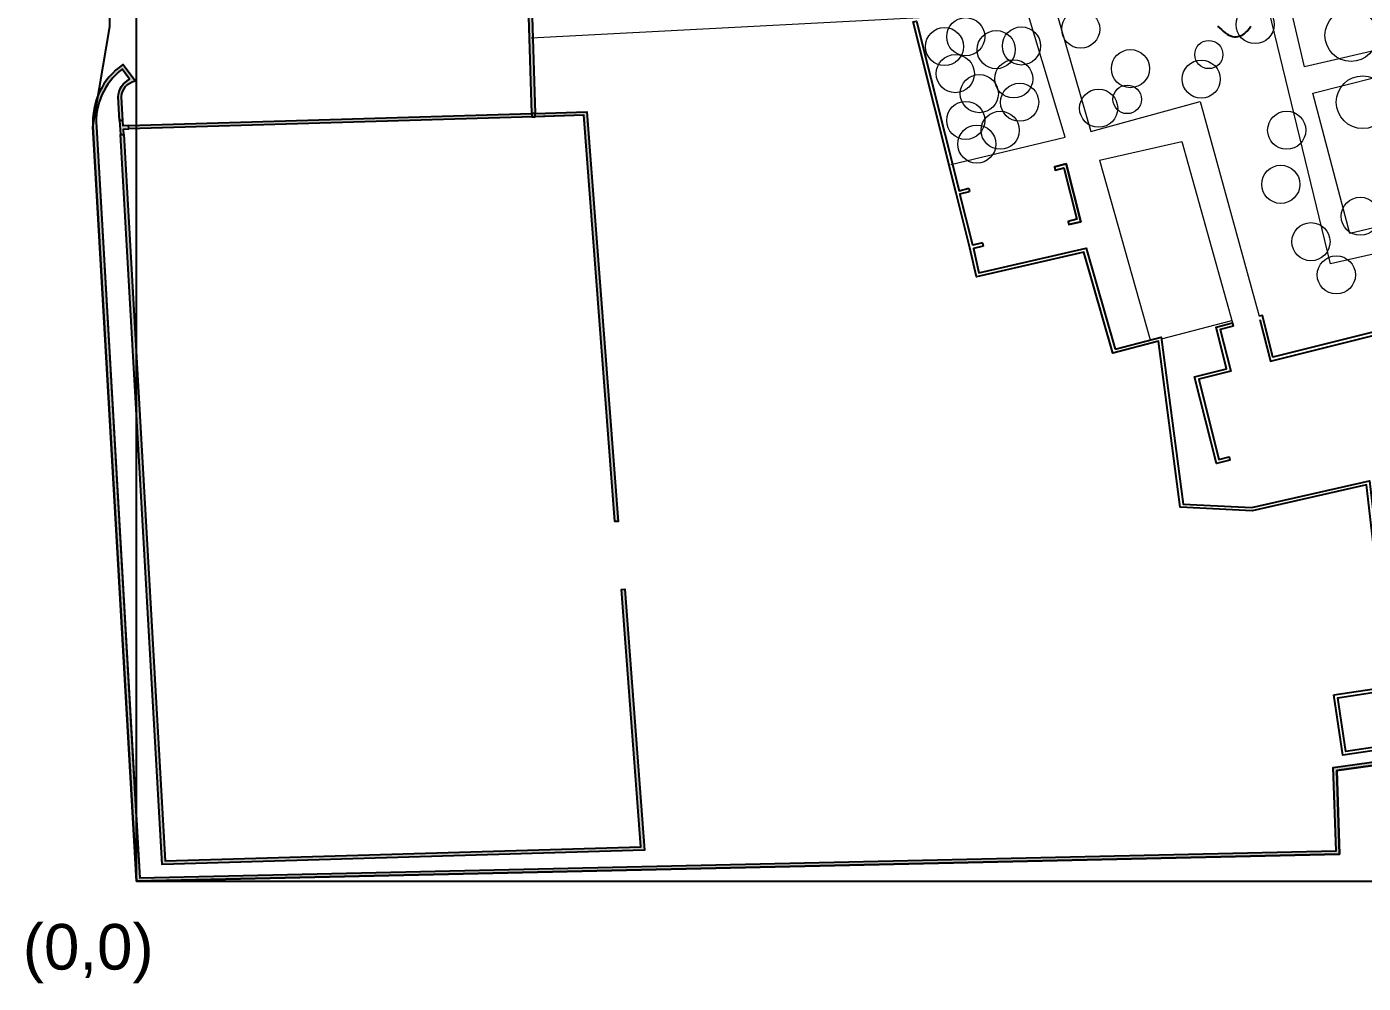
# Model space of a CAD drawing. Header units: millimetres. Extents: x -15937 to 135402, y -14729 to 208416.
# Drawn here: x -15748 to 83082, y -14729 to 56002 of the extents above; entities that cross this region are included whole.
import ezdxf

# ---------------------------------------------------------------- set-up
doc = ezdxf.new("R2010")
doc.units = ezdxf.units.MM
for name, color, linetype in [('archi', 7, 'Continuous'), ('rock', 30, 'Continuous'), ('坐标系', 7, 'Continuous')]:
    doc.layers.add(name, color=color, linetype=linetype)
for name, color, linetype, lineweight in [('archiw', 255, 'Continuous', 0), ('plant', 90, 'Continuous', 0), ('road', 50, 'Continuous', 0)]:
    doc.layers.add(name, color=color, linetype=linetype, lineweight=lineweight)
doc.styles.get("Standard").update_dxf_attribs({"font": 'arial.ttf'})

msp = doc.modelspace()

# ---------------------------------------------------------------- hatches: boundary and pattern name
at = {"layer": 'archiw'}
h = msp.add_hatch(color=256, dxfattribs=at)
h.dxf.hatch_style = 1
h.paths.add_polyline_path([(21608, 57520), (21484, 57516), (21359, 57510), (21601, 49589), (21850, 49596)])
h = msp.add_hatch(dxfattribs=at)
h.set_pattern_fill('ANGLE', color=256)
h.set_pattern_definition([(0, (0, 0), (0, 6.985), [5.08, -1.905]), (90, (0, 0), (-6.985, 4e-16), [5.08, -1.905])])
h.paths.add_polyline_path([(95434, 18558), (95671, 17615), (97774, 18142), (98004, 17224), (98733, 17408), (98673, 17650), (98185, 17527), (97955, 18445), (95852, 17917), (95648, 18733), (95549, 19125), (97652, 19652), (97427, 20551), (98024, 20701), (97964, 20943), (97124, 20733), (97349, 19833), (95247, 19306), (95374, 18800), (90351, 17821), (90836, 15279), (89557, 14925), (90585, 8034), (89899, 7932), (89936, 7685), (90621, 7787), (91213, 3824), (91243, 3576), (91330, 2670), (80860, 1215), (81071, -4940), (-7394, -6925), (-7629, -2849), (-7629, -7180), (81329, -5184), (81117, 999), (91601, 2456), (91478, 3734), (89836, 14743), (91124, 15100), (90642, 17624)])
h.paths.add_polyline_path([(-10599, 48612, -0.25213), (-8699, 52855), (-8143, 52114, 0.273559), (-8984, 50823), (-8883, 49061), (-8634, 49075), (-8734, 50825, -0.338185), (-7740, 51993), (-8647, 53202, 0.265108), (-10848, 48596), (-7629, -7180), (-7629, -2849)])
h = msp.add_hatch(color=256, dxfattribs=at)
h.dxf.hatch_style = 1
h.paths.add_polyline_path([(-8575, 48037), (-8824, 48023), (-5740, -5942), (29926, -4877), (28485, 14417), (28236, 14399), (29658, -4635), (-5505, -5685)])
h.paths.add_polyline_path([(21609, 49340), (21601, 49589), (-8213, 48690), (-8205, 48440)])
h.paths.add_polyline_path([(21850, 49596), (21601, 49589), (21609, 49340), (21858, 49347)])
h.paths.add_polyline_path([(-8213, 48690), (-8611, 48678), (-8634, 49075), (-8883, 49061), (-8824, 48023), (-8575, 48037), (-8597, 48428), (-8205, 48440)])
h = msp.add_hatch(color=256, dxfattribs=at)
h.dxf.hatch_style = 1
h.paths.add_polyline_path([(27735, 19407), (27984, 19426), (25680, 49712), (21850, 49596), (21858, 49347), (25450, 49455)])

# ---------------------------------------------------------------- linework, layer by layer
for points in [[(-7629, -7180), (-10848, 48596), (-9597, 56014), (-10506, 134998)], [(91601, 2456), (81117, 999), (81329, -5184), (-7629, -7180)]]:
    msp.add_lwpolyline(points)
at = {"layer": 'archi'}
for p, q in [((21850, 49596), (21601, 49589)), ((21601, 49589), (21609, 49340)), ((21858, 49347), (21850, 49596)), ((21609, 49340), (21858, 49347))]:
    msp.add_line(p, q, dxfattribs=at)
for points in [[(-8213, 48690), (21601, 49589), (21359, 57512), (21608, 57520), (21850, 49596), (25680, 49712), (27984, 19426), (27735, 19407), (25450, 49455), (21733, 49343), (-8205, 48440)], [(53998, 39660), (52986, 43694), (49810, 56358), (50052, 56419), (53198, 43876), (53909, 44054)], [(-8575, 48037), (-5505, -5685), (29658, -4635), (28236, 14399), (28485, 14417), (29926, -4877), (-5740, -5942), (-8824, 48023)], [(60247, 45644), (60307, 45402), (60940, 45560), (61891, 41768), (61259, 41609), (61319, 41367), (62193, 41587), (61121, 45863), (60247, 45644), (61121, 45863), (62193, 41587), (61319, 41367)], [(54921, 40020), (54209, 39841), (53258, 43634), (53970, 43812)], [(53909, 44054), (53970, 43812)], [(80911, 6596), (85044, 7212), (83329, 22125), (74875, 20197), (69554, 20466), (67939, 32747), (64560, 31868), (62425, 39339), (54472, 37499), (53997, 39663)], [(54982, 39778), (54267, 39598), (54662, 37799), (62600, 39635), (64733, 32171)], [(54921, 40020), (54982, 39778)], [(75445, 34349), (76219, 31261), (86474, 33833), (87961, 27902), (87393, 27760), (87453, 27518), (88264, 27721), (86655, 34136), (76401, 31564), (75626, 34651), (75384, 34591)], [(73470, 33853), (72509, 33612), (73283, 30525), (70912, 29930), (72400, 24000), (73165, 24191), (73226, 23949), (72218, 23697), (70609, 30112), (72980, 30706), (72206, 33794), (73409, 34095)], [(73409, 34095), (73470, 33853)], [(64733, 32171), (68150, 33059), (69775, 20705), (74853, 20448), (83545, 22430), (85291, 7249), (85968, 7349)], [(97964, 20943), (97124, 20733), (97349, 19833), (95247, 19306), (95374, 18800), (90351, 17821), (90836, 15279), (89557, 14925), (90585, 8034), (89899, 7932), (89936, 7685), (90621, 7787), (91213, 3824), (81786, 2418), (81194, 6386), (85201, 6983)]]:
    msp.add_lwpolyline(points, dxfattribs=at)
for points in [[(-8634, 49075), (-8734, 50825, -0.338185), (-7740, 51993), (-8647, 53202, 0.265108), (-10848, 48596), (-7629, -7180), (81329, -5184), (81117, 999), (91601, 2456), (91479, 3731)], [(-8883, 49061), (-8984, 50823, -0.273559), (-8143, 52114), (-8699, 52855, 0.25213), (-10599, 48612), (-7394, -6925), (81071, -4940), (80860, 1215), (91330, 2670), (91243, 3576), (81576, 2134), (80911, 6596)]]:
    msp.add_lwpolyline(points, format="xyb", dxfattribs=at)
for points in [[(21850, 49596), (21601, 49589), (21609, 49340), (21858, 49347)], [(-8205, 48440), (-8213, 48690), (-8611, 48678), (-8634, 49075), (-8883, 49061), (-8824, 48023), (-8575, 48037), (-8597, 48428)]]:
    msp.add_lwpolyline(points, close=True, dxfattribs=at)
at = {"layer": 'archiw'}
for points in [[(21608, 57520), (21484, 57516), (21359, 57510), (21601, 49589), (21850, 49596), (21608, 57520)], [(21609, 49340), (21601, 49589), (-8213, 48690), (-8205, 48440), (21609, 49340)], [(21609, 49340), (21601, 49589), (-8213, 48690), (-8205, 48440), (21609, 49340)], [(21850, 49596), (21601, 49589), (21609, 49340), (21858, 49347), (21850, 49596)], [(21850, 49596), (21601, 49589), (21609, 49340), (21858, 49347), (21850, 49596)], [(27735, 19407), (27984, 19426), (25680, 49712), (21850, 49596), (21858, 49347), (25450, 49455), (27735, 19407)], [(-8213, 48690), (-8611, 48678), (-8634, 49075), (-8883, 49061), (-8824, 48023), (-8575, 48037), (-8597, 48428), (-8205, 48440), (-8213, 48690)], [(-8213, 48690), (-8611, 48678), (-8634, 49075), (-8883, 49061), (-8824, 48023), (-8575, 48037), (-8597, 48428), (-8205, 48440), (-8213, 48690)], [(-8575, 48037), (-8824, 48023), (-5740, -5942), (29926, -4877), (28485, 14417), (28236, 14399), (29658, -4635), (-5505, -5685), (-8575, 48037)], [(-8575, 48037), (-8824, 48023), (-5740, -5942), (29926, -4877), (28485, 14417), (28236, 14399), (29658, -4635), (-5505, -5685), (-8575, 48037)]]:
    msp.add_lwpolyline(points, close=True, dxfattribs=at)
msp.add_lwpolyline([(-10599, 48612, -0.25213), (-8699, 52855), (-8143, 52114, 0.273559), (-8984, 50823), (-8883, 49061), (-8634, 49075), (-8734, 50825, -0.338185), (-7740, 51993), (-8647, 53202, 0.265108), (-10848, 48596), (-7629, -7180), (-7629, -2849), (-10599, 48612, -0.25213)], format="xyb", close=True, dxfattribs=at)
msp.add_lwpolyline([(91330, 2670), (80860, 1215), (81071, -4940), (-7394, -6925), (-7629, -2849), (-7629, -7180), (81329, -5184), (81117, 999), (91601, 2456)], dxfattribs=at)
at = {"layer": 'plant'}
for centre, radius in [((75085, 56164), 1410), ((53687, 55263), 1410), ((62191, 55827), 1410), ((82180, 55363), 1929), ((52117, 54535), 1410), ((52117, 54535), 1410), ((55940, 54307), 1410), ((57806, 54580), 1410), ((71661, 53946), 1042), ((52914, 52533), 1410), ((57237, 52146), 1410), ((65868, 52903), 1410), ((71098, 52126), 1410), ((54689, 51054), 1410), ((57670, 50417), 1410), ((65626, 50633), 1057), ((83041, 50420), 1953), ((53687, 49075), 1410), ((63512, 49978), 1410), ((56236, 48347), 1410), ((56236, 48347), 1410), ((77421, 48350), 1410), ((54507, 47323), 1410), ((76985, 44348), 1410), ((82861, 41988), 1410), ((79214, 40104), 1410), ((81091, 37653), 1410)]:
    msp.add_circle(centre, radius, dxfattribs=at)
at = {"layer": 'road'}
for points in [[(85246, 54541), (78725, 53031), (74634, 70514)], [(97964, 20943), (93511, 41368), (80659, 38471), (75892, 58082), (60307, 57388), (62927, 48256), (71033, 50466), (75384, 34591)], [(52585, 45807), (61043, 47835), (58255, 57076), (21555, 55168)], [(79350, 51096), (84024, 52275), (84744, 49808), (91209, 51314), (93065, 43302), (82080, 40704), (79350, 51096)], [(63570, 46144), (69667, 47523), (73409, 34095)], [(63570, 46144), (67313, 32842)], [(68166, 32935), (73356, 34285)]]:
    msp.add_lwpolyline(points, dxfattribs=at)
at = {"layer": 'rock'}
msp.add_lwpolyline([(72313, 56056), (72451, 55926), (72591, 55795), (72731, 55670), (72872, 55558), (73012, 55463), (73150, 55387), (73286, 55328), (73421, 55287), (73553, 55264), (73682, 55258), (73808, 55270), (73931, 55297), (74051, 55342), (74166, 55401), (74277, 55476), (74383, 55564), (74485, 55665), (74582, 55779), (74673, 55904), (74759, 56039)], dxfattribs=at)
at = {"layer": '坐标系'}
for points in [[(-7629, -7180), (-7629, 208416)], [(-7629, -7180), (116969, -7180)]]:
    msp.add_lwpolyline(points, dxfattribs=at)

# ---------------------------------------------------------------- texts
at = {"layer": '坐标系', "lineweight": 53}
msp.add_text('(0,0)', height=3369.4, dxfattribs=at).set_placement((-16040, -13715))

doc.saveas('drawing.dxf')
